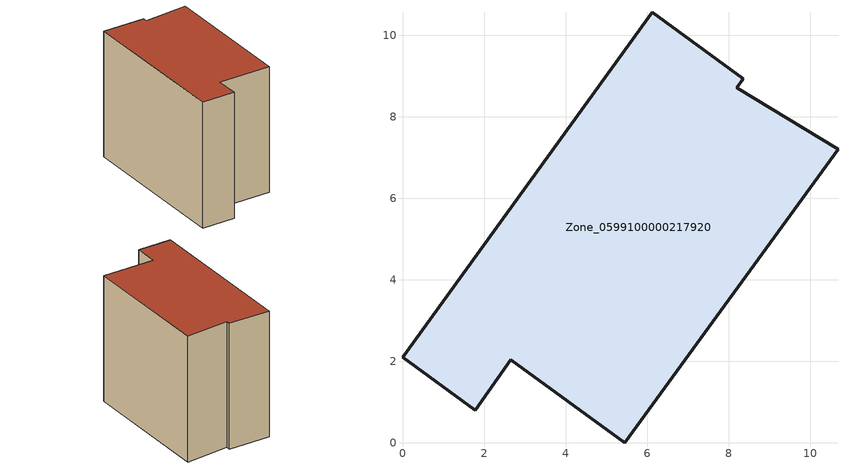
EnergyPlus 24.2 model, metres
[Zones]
Zone_0599100000217920
 floor ground (C_G): 8.21,8.71 10.69,7.2 5.45,0 2.66,2.04 1.78,0.79 0,2.1 6.13,10.56 8.37,8.93 z0
 wall outside (C_F): 6.13,10.56 0,2.1 1.78,0.79 2.66,2.04 5.45,0 10.69,7.2 8.21,8.71 8.37,8.93 6.13,10.56 z0:8.35
 roof outside (C_R): 8.21,8.71 8.37,8.93 6.13,10.56 0,2.1 1.78,0.79 2.66,2.04 5.45,0 10.69,7.2 z8.35
[BUILDING]
Pand.0599100000217920: North Axis=0; Terrain=City; Loads Convergence Tolerance Value=0.04; Temperature Convergence Tolerance Value=0.4; Solar Distribution=FullExterior; Maximum Number of Warmup Days=25; Minimum Number of Warmup Days=1
[Site:Location]
Rotterdam.The.Hague.AP_ZH_NLD Design_Conditions: Latitude=51.96; Longitude=4.45; Time Zone=1; Elevation=-4.5
[SITE:GROUNDTEMPERATURE:BUILDINGSURFACE]
18, 18, 18, 18, 18, 18, 18, 18, 18, 18, 18, 18
[MATERIAL] Thermal Absorptance=0.9; Solar Absorptance=0.7; Visible Absorptance=0.7
Name | Roughness | Thickness | Conductivity | Density | Specific Heat
G.TC.1975-1991 | MediumSmooth | 0.15 | 0.288461 | 540 | 1210
F.TC.1975-1991 | Rough | 0.3 | 0.230769 | 1920 | 840
R.TC.1975-1991 | MediumRough | 0.2 | 0.153846 | 1500 | 1000
[CONSTRUCTION]
C_G: G.TC.1975-1991
C_F: F.TC.1975-1991
C_R: R.TC.1975-1991
[ZONE]
Zone_0599100000217920: Type=1; Multiplier=1; Ceiling Height=Autocalculate; Volume=Autocalculate; Floor Area=autocalculate; Part of Total Floor Area=Yes
[ZONEINFILTRATION:DESIGNFLOWRATE]
Infil_Zone_0599100000217920: Zone or ZoneList or Space or SpaceList=Zone_0599100000217920; Schedule=AlwaysOn; Design Flow Rate Calculation Method=Flow/Area; Flow Rate per Floor Area=0.003; Constant Term Coefficient=1; Temperature Term Coefficient=0; Velocity Term Coefficient=0; Velocity Squared Term Coefficient=0
[HVACTEMPLATE:ZONE:IDEALLOADSAIRSYSTEM]
Zone_0599100000217920: Maximum Heating Supply Air Temperature=50; Minimum Cooling Supply Air Temperature=13; Maximum Heating Supply Air Humidity Ratio=0.0156; Minimum Cooling Supply Air Humidity Ratio=0.0077; Heating Limit=NoLimit; Cooling Limit=NoLimit; Dehumidification Control Type=ConstantSensibleHeatRatio; Cooling Sensible Heat Ratio=0.7; Dehumidification Setpoint=60; Humidification Control Type=None; Humidification Setpoint=30; Outdoor Air Method=None; Outdoor Air Flow Rate per Person=0.00944; Outdoor Air Flow Rate per Zone Floor Area=0; Outdoor Air Flow Rate per Zone=0; Demand Controlled Ventilation Type=None; Outdoor Air Economizer Type=NoEconomizer; Heat Recovery Type=None; Sensible Heat Recovery Effectiveness=0.7; Latent Heat Recovery Effectiveness=0.65
[ZONECONTROL:THERMOSTAT]
ThermostatControl_Zone_0599100000217920: Zone or ZoneList=Zone_0599100000217920; Control Type Schedule=DualSetpointControlType; Control 1=Thermostat_Zone_0599100000217920; Temperature Difference Between Cutout And Setpoint=0
[THERMOSTATSETPOINT:DUALSETPOINT]
Thermostat_Zone_0599100000217920: Heating Setpoint Temperature Schedule=HeatingSetpoint_Zone_0599100000217920; Cooling Setpoint Temperature Schedule=CoolingSetpoint_Zone_0599100000217920
[SCHEDULE:COMPACT]
HeatingSetpoint_Zone_0599100000217920: Through: 12/31, For: AllDays, Until: 24:00, 21
CoolingSetpoint_Zone_0599100000217920: Through: 12/31, For: AllDays, Until: 24:00, 24
DualSetpointControlType: Through: 12/31, For: AllDays, Until: 24:00, 4
AlwaysOn: Through: 12/31, For: AllDays, Until: 24:00, 1
